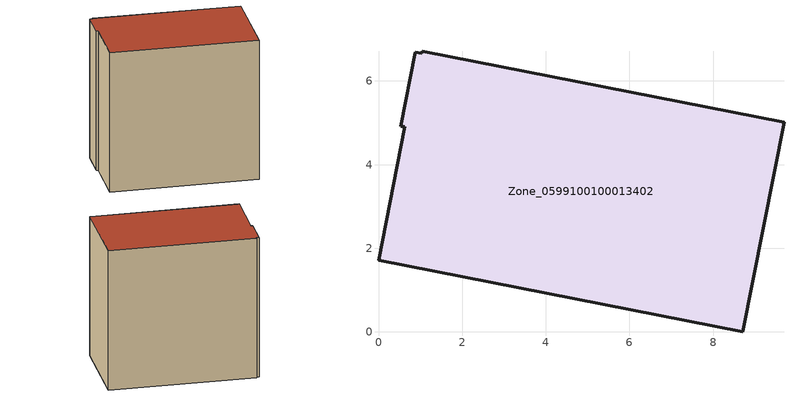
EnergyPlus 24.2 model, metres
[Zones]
Zone_0599100100013402
 floor ground (C_G): 0.87,6.68 1.03,6.66 1.04,6.71 9.7,5.01 8.71,0 0,1.71 0.63,4.9 0.53,4.92 z0
 wall outside (C_F): 8.71,0 9.7,5.01 1.04,6.71 1.03,6.66 0.87,6.68 0.53,4.92 0.63,4.9 0,1.71 8.71,0 z0:8.82
 roof outside (C_R): 1.03,6.66 0.87,6.68 0.53,4.92 0.63,4.9 0,1.71 8.71,0 9.7,5.01 1.04,6.71 z8.82
[BUILDING]
Pand.0599100100013402: North Axis=0; Terrain=City; Loads Convergence Tolerance Value=0.04; Temperature Convergence Tolerance Value=0.4; Solar Distribution=FullExterior; Maximum Number of Warmup Days=25; Minimum Number of Warmup Days=1
[Site:Location]
Rotterdam.The.Hague.AP_ZH_NLD Design_Conditions: Latitude=51.96; Longitude=4.45; Time Zone=1; Elevation=-4.5
[SITE:GROUNDTEMPERATURE:BUILDINGSURFACE]
18, 18, 18, 18, 18, 18, 18, 18, 18, 18, 18, 18
[MATERIAL] Thermal Absorptance=0.9; Solar Absorptance=0.7; Visible Absorptance=0.7
Name | Roughness | Thickness | Conductivity | Density | Specific Heat
G.TI.2015-2018 | MediumSmooth | 0.15 | 0.0428571 | 540 | 1210
F.TI.2015-2018 | Rough | 0.3 | 0.0666667 | 1920 | 840
R.TI.2015-2018 | MediumRough | 0.2 | 0.0333333 | 1500 | 1000
[CONSTRUCTION]
C_G: G.TI.2015-2018
C_F: F.TI.2015-2018
C_R: R.TI.2015-2018
[ZONE]
Zone_0599100100013402: Type=1; Multiplier=1; Ceiling Height=Autocalculate; Volume=Autocalculate; Floor Area=autocalculate; Part of Total Floor Area=Yes
[ZONEINFILTRATION:DESIGNFLOWRATE]
Infil_Zone_0599100100013402: Zone or ZoneList or Space or SpaceList=Zone_0599100100013402; Schedule=AlwaysOn; Design Flow Rate Calculation Method=Flow/Area; Flow Rate per Floor Area=0.0015; Constant Term Coefficient=1; Temperature Term Coefficient=0; Velocity Term Coefficient=0; Velocity Squared Term Coefficient=0
[HVACTEMPLATE:ZONE:IDEALLOADSAIRSYSTEM]
Zone_0599100100013402: Maximum Heating Supply Air Temperature=50; Minimum Cooling Supply Air Temperature=13; Maximum Heating Supply Air Humidity Ratio=0.0156; Minimum Cooling Supply Air Humidity Ratio=0.0077; Heating Limit=NoLimit; Cooling Limit=NoLimit; Dehumidification Control Type=ConstantSensibleHeatRatio; Cooling Sensible Heat Ratio=0.7; Dehumidification Setpoint=60; Humidification Control Type=None; Humidification Setpoint=30; Outdoor Air Method=None; Outdoor Air Flow Rate per Person=0.00944; Outdoor Air Flow Rate per Zone Floor Area=0; Outdoor Air Flow Rate per Zone=0; Demand Controlled Ventilation Type=None; Outdoor Air Economizer Type=NoEconomizer; Heat Recovery Type=None; Sensible Heat Recovery Effectiveness=0.7; Latent Heat Recovery Effectiveness=0.65
[ZONECONTROL:THERMOSTAT]
ThermostatControl_Zone_0599100100013402: Zone or ZoneList=Zone_0599100100013402; Control Type Schedule=DualSetpointControlType; Control 1=Thermostat_Zone_0599100100013402; Temperature Difference Between Cutout And Setpoint=0
[THERMOSTATSETPOINT:DUALSETPOINT]
Thermostat_Zone_0599100100013402: Heating Setpoint Temperature Schedule=HeatingSetpoint_Zone_0599100100013402; Cooling Setpoint Temperature Schedule=CoolingSetpoint_Zone_0599100100013402
[SCHEDULE:COMPACT]
HeatingSetpoint_Zone_0599100100013402: Through: 12/31, For: AllDays, Until: 24:00, 21
CoolingSetpoint_Zone_0599100100013402: Through: 12/31, For: AllDays, Until: 24:00, 24
DualSetpointControlType: Through: 12/31, For: AllDays, Until: 24:00, 4
AlwaysOn: Through: 12/31, For: AllDays, Until: 24:00, 1
